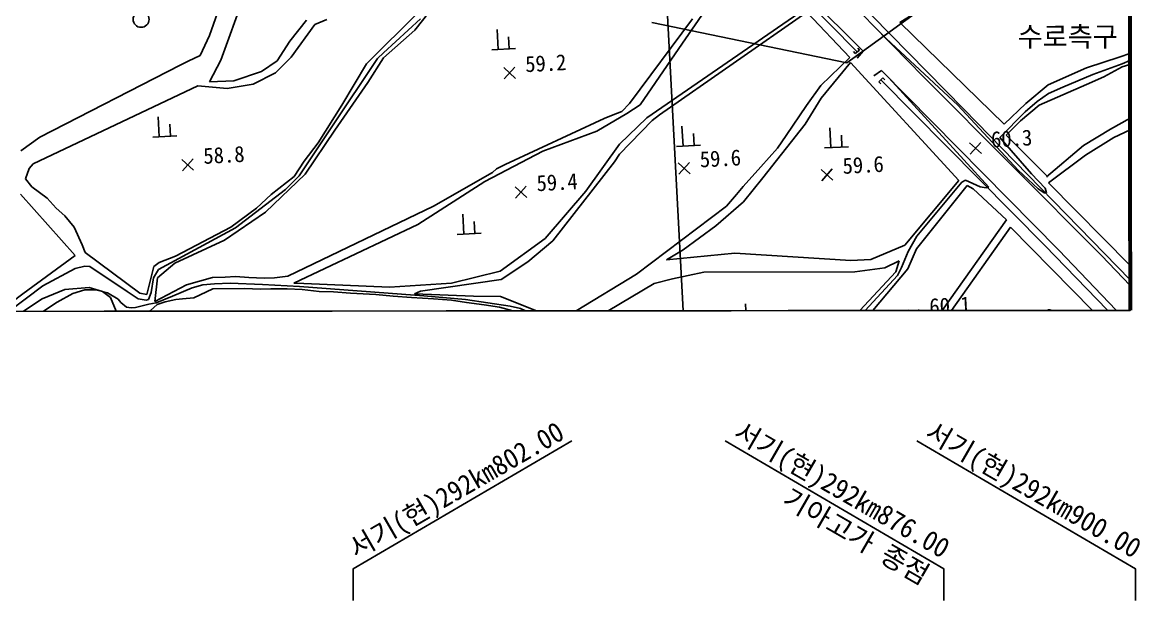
# Model space of a CAD drawing. Header units: millimetres. Extents: x 8678 to 9474, y 1103 to 1810.
# Drawn here: x 9118.2 to 9258.3, y 1363.4 to 1437.3 of the extents above; entities that cross this region are included whole.
import ezdxf
from ezdxf.enums import TextEntityAlignment as Align
from ezdxf.xclip import XClip

# ---------------------------------------------------------------- set-up
doc = ezdxf.new("R2010")
doc.units = ezdxf.units.MM
doc.header["$LTSCALE"] = 10
doc.header["$MEASUREMENT"] = 0
doc.header["$XCLIPFRAME"] = 2
doc.linetypes.add('A-CENTR01', pattern=[2, 1.25, -0.25, 0.25, -0.25])
doc.linetypes.add('CENTERX2', pattern=[4, 2.5, -0.5, 0.5, -0.5])
for name, color, linetype in [('TN-MACL', 6, 'A-CENTR01'), ('TZ-BASE', 253, 'Continuous'), ('TZ-LEAL', 1, 'Continuous'), ('TZ-LEAT', 3, 'Continuous')]:
    doc.layers.add(name, color=color, linetype=linetype)
doc.layers.add('TX-PAPR', color=2, linetype='Continuous', plot=False)
doc.styles.add('ENG', font='GulimChe.ttf')
doc.styles.add('GHS', font='GulimChe.ttf')
doc.styles.get("Standard").update_dxf_attribs({"font": 'GulimChe.ttf'})
doc.styles.add('굴림체', font='GulimChe.ttf')

# ---------------------------------------------------------------- blocks, each defined once
blk = doc.blocks.new('D-DGDHF5ZD')
at = {"layer": 'TZ-BASE'}
for p, q in [((232.73, 138.04), (251.32, -211.82)), ((265.87, -42.36, 58.56), (236.24, -12.29, 58.56)), ((271.19, -38.67, 59.72), (300.05, -20.7, 59.72)), ((254.52, -24.41, 60.74), (279.23, -49.52, 60.74)), ((274.18, -45.48, 58.79), (258.06, -29.04, 58.79)), ((243.95, -41.26, 59.28), (251.63, -30.19, 59.28)), ((253.99, -29.67, 59.64), (266.6, -42.27, 59.64)), ((187.06, -33.57, 58.38), (184.68, -40.3, 58.38)), ((186.1, -43.4, 58.64), (189.27, -34.72, 58.64)), ((210.96, -37.28, 58.95), (204.37, -43.85, 58.95)), ((210.44, -39.64, 59.21), (212.17, -37.43, 59.21)), ((259.07, -37.15, 59.28), (239.49, -50.6, 59.28)), ((241.08, -50.24, 59.5), (259.53, -37.39, 59.5)), ((259.53, -37.39, 59.5), (264.94, -43.05, 59.5)), ((196.86, -38.4, 58.64), (194.75, -41.03, 58.64)), ((194.93, -43.02, 58.95), (197.88, -38.93, 58.95)), ((197.88, -38.93, 58.95), (199.39, -38.28, 58.95)), ((206.51, -42.48, 59), (211.12, -38.21, 59)), ((245.22, -38.2, 59.21), (237.32, -48.84, 59.21)), ((284.28, -51.42, 59.72), (271.19, -38.67, 59.72)), ((184.68, -40.3, 58.38), (183.53, -42.81, 58.38)), ((206.48, -43.09, 59.21), (210.44, -39.64, 59.21)), ((220.86, -42.07, 59.13), (220.73, -39.57, 59.13)), ((222.26, -41.99, 59.13), (222.18, -40.49, 59.13)), ((268.92, -40.12, 60), (278.48, -49.03, 60)), ((194.75, -41.03, 58.64), (193.17, -43.47, 58.64)), ((220.06, -42.11, 59.13), (223.06, -41.95, 59.13)), ((238.67, -48.99, 59.28), (243.95, -41.26, 59.28)), ((265.93, -41.88, 58.56), (266.14, -42.14, 58.56)), ((183.53, -42.81, 58.38), (182.03, -43.52, 58.38)), ((184.7, -46.1, 58.64), (186.1, -43.4, 58.64)), ((192.97, -44.99, 58.95), (194.93, -43.02, 58.95)), ((200.01, -51.73, 59), (205.74, -43.19, 59)), ((204.52, -46.19, 59.21), (206.48, -43.09, 59.21)), ((205.74, -43.19, 59), (206.51, -42.48, 59)), ((264.94, -43.05, 59.5), (261.29, -46.55, 59.5)), ((265.6, -42.58, 58.56), (265.39, -42.32, 58.56)), ((266.14, -42.14, 58.56), (265.6, -42.58, 58.56)), ((266.6, -42.27, 59.64), (265.84, -43.14, 59.64)), ((298.8, -42.99, 59.72), (294.57, -44.34, 59.72)), ((300.11, -42.52, 59.72), (298.8, -42.99, 59.72)), ((299.06, -43.84, 60), (300.11, -43.41, 60)), ((181.01, -44.03, 58.38), (163.44, -53.05, 58.38)), ((182.03, -43.52, 58.38), (181.01, -44.03, 58.38)), ((191.23, -44.83, 58.64), (187.73, -45.99, 58.64)), ((193.17, -43.47, 58.64), (191.23, -44.83, 58.64)), ((204.37, -43.85, 58.95), (201.27, -49.04, 58.95)), ((221.56, -44.33, 59.15), (223.05, -45.67, 59.15)), ((221.63, -45.75, 59.15), (222.97, -44.26, 59.15)), ((261.35, -48.14, 59.78), (265.03, -43.7, 59.78)), ((265.03, -43.7, 59.78), (278.58, -58.45, 59.78)), ((267.95, -45.34, 62.53), (268.92, -44.69, 62.53)), ((268.92, -44.69, 62.53), (291.11, -67.18, 62.53)), ((294.57, -44.34, 59.72), (289.77, -46.48, 59.72)), ((295.37, -45.2, 60), (299.06, -43.84, 60)), ((296.78, -45.49, 60.01), (299.05, -44.24, 60.01)), ((299.05, -44.24, 60.01), (300.11, -43.93, 60.01)), ((187.73, -45.99, 58.64), (184.7, -46.1, 58.64)), ((190.15, -46.42, 58.95), (192.97, -44.99, 58.95)), ((200.42, -52.17, 59.21), (204.52, -46.19, 59.21)), ((268.57, -46.09, 59.72), (269.07, -45.61, 59.72)), ((268.81, -46.34, 59.72), (268.57, -46.09, 59.72)), ((289.39, -66.62, 59.72), (268.82, -45.85, 59.72)), ((269.07, -45.61, 59.72), (269.31, -45.86, 59.72)), ((282.37, -59.3, 60), (269.82, -45.6, 60)), ((296.47, -67.85, 58.79), (274.18, -45.48, 58.79)), ((291.61, -46.76, 60), (295.37, -45.2, 60)), ((294.57, -46.43, 60.01), (296.78, -45.49, 60.01)), ((162.61, -56.36, 58.95), (183.25, -46.59, 58.95)), ((183.25, -46.59, 58.95), (186.93, -46.93, 58.95)), ((186.93, -46.93, 58.95), (190.15, -46.42, 58.95)), ((261.29, -46.55, 59.5), (259.5, -49.09, 59.5)), ((289.77, -46.48, 59.72), (286.97, -48.83, 59.72)), ((288.42, -48.57, 60), (289.81, -47.58, 60)), ((289.81, -47.58, 60), (291.61, -46.76, 60)), ((291.63, -47.75, 60.01), (294.57, -46.43, 60.01)), ((201.27, -49.04, 58.95), (198.32, -53.76, 58.95)), ((237.32, -48.84, 59.21), (236.36, -49.81, 59.21)), ((237, -50.09, 59.28), (238.67, -48.99, 59.28)), ((259.32, -51.4, 59.78), (261.35, -48.14, 59.78)), ((278.48, -49.03, 60), (286.04, -57.16, 60)), ((286.97, -48.83, 59.72), (284.28, -51.42, 59.72)), ((286.3, -51, 60.01), (288.67, -49.03, 60.01)), ((286.89, -49.85, 60), (288.42, -48.57, 60)), ((288.67, -49.03, 60.01), (291.63, -47.75, 60.01)), ((233.22, -52.3, 59.28), (237, -50.09, 59.28)), ((235.28, -50.24, 59.21), (234.14, -50.71, 59.21)), ((236.36, -49.81, 59.21), (235.28, -50.24, 59.21)), ((240.16, -50.97, 59.5), (241.08, -50.24, 59.5)), ((259.5, -49.09, 59.5), (256.95, -52.81, 59.5)), ((279.23, -49.52, 60.74), (300.18, -71.01, 60.74)), ((283.74, -53.06, 60), (286.89, -49.85, 60)), ((178.4, -53.01, 58.73), (178.27, -50.51, 58.73)), ((179.8, -52.93, 58.73), (179.72, -51.43, 58.73)), ((195.93, -57.89, 59), (200.01, -51.73, 59)), ((234.14, -50.71, 59.21), (221.73, -56.45, 59.21)), ((239.49, -50.6, 59.28), (236.07, -53.9, 59.28)), ((236.08, -55.16, 59.5), (240.16, -50.97, 59.5)), ((244.03, -54.15, 59.52), (243.89, -51.66, 59.52)), ((254.04, -58.12, 59.78), (259.32, -51.4, 59.78)), ((262.56, -54.34, 59.52), (262.42, -51.85, 59.52)), ((284.51, -52.78, 60.01), (286.3, -51, 60.01)), ((300.13, -50.61, 60.01), (297.6, -52.02, 60.01)), ((163.44, -53.05, 58.38), (161.04, -54.75, 58.38)), ((177.6, -53.05, 58.73), (180.6, -52.89, 58.73)), ((196.68, -57.66, 59.21), (200.42, -52.17, 59.21)), ((226.47, -54.8, 59.28), (233.22, -52.3, 59.28)), ((245.43, -54.08, 59.52), (245.35, -52.58, 59.52)), ((256.95, -52.81, 59.5), (255.87, -54.43, 59.5)), ((263.95, -54.27, 59.52), (263.87, -52.77, 59.52)), ((287.69, -57.62, 60), (283.74, -53.06, 60)), ((289.71, -57.95, 60.01), (284.51, -52.78, 60.01)), ((297.6, -52.02, 60.01), (294.2, -54.09, 60.01)), ((294.47, -55.28, 60.17), (298.01, -53.08, 60.17)), ((298.01, -53.08, 60.17), (300.13, -52.1, 60.17)), ((198.32, -53.76, 58.95), (196.54, -56.05, 58.95)), ((236.07, -53.9, 59.28), (231.86, -59.8, 59.28)), ((243.23, -54.2, 59.52), (246.22, -54.04, 59.52)), ((255.87, -54.43, 59.5), (253.79, -56.75, 59.5)), ((261.76, -54.38, 59.52), (264.75, -54.23, 59.52)), ((279.94, -53.76, 60.29), (281.43, -55.1, 60.29)), ((280.02, -55.18, 60.29), (281.36, -53.69, 60.29)), ((294.2, -54.09, 60.01), (289.57, -58.02, 60.01)), ((181.22, -55.83, 58.83), (182.71, -57.17, 58.83)), ((181.3, -57.24, 58.83), (182.64, -55.76, 58.83)), ((219.21, -58.59, 59.28), (226.47, -54.8, 59.28)), ((235.43, -56.12, 59.5), (236.08, -55.16, 59.5)), ((289.82, -58.74, 60.17), (294.47, -55.28, 60.17)), ((161.65, -58.27, 58.95), (162.08, -56.97, 58.95)), ((162.08, -56.97, 58.95), (162.61, -56.36, 58.95)), ((196.54, -56.05, 58.95), (195.29, -57.97, 58.95)), ((220.16, -57.45, 59.21), (212.75, -61.69, 59.21)), ((220.67, -57.02, 59.21), (220.16, -57.45, 59.21)), ((221.73, -56.45, 59.21), (220.67, -57.02, 59.21)), ((227.71, -66.02, 59.5), (235.43, -56.12, 59.5)), ((243.43, -56.27, 59.6), (244.92, -57.61, 59.6)), ((243.51, -57.68, 59.6), (244.85, -56.2, 59.6)), ((253.79, -56.75, 59.5), (251.56, -59.22, 59.5)), ((261.33, -57.08, 59.64), (262.82, -58.42, 59.64)), ((261.41, -58.49, 59.64), (262.74, -57, 59.64)), ((286.04, -57.16, 60), (288.55, -59.5, 60)), ((162.44, -59.24, 58.95), (161.65, -58.27, 58.95)), ((191.73, -62.43, 59.21), (196.68, -57.66, 59.21)), ((195.29, -57.97, 58.95), (192.44, -60.22, 58.95)), ((194.2, -59.61, 59), (195.93, -57.89, 59)), ((210.8, -63.97, 59.28), (219.21, -58.59, 59.28)), ((251.6, -61.15, 59.78), (254.04, -58.12, 59.78)), ((278.58, -58.45, 59.78), (271.81, -66.57, 59.78)), ((273.35, -65.42, 60), (278.96, -58.66, 60)), ((278.96, -58.66, 60), (279.43, -58.42, 60)), ((279.43, -58.42, 60), (281.25, -59.24, 60)), ((289.43, -59.43, 60), (287.69, -57.62, 60)), ((289.57, -58.02, 60.01), (289.71, -57.95, 60.01)), ((300.18, -69.23, 60.17), (289.82, -58.74, 60.17)), ((161.01, -60.19, 58.73), (167.87, -67.87, 58.73)), ((164.37, -60.67, 58.95), (162.44, -59.24, 58.95)), ((187.94, -64.4, 59), (194.2, -59.61, 59)), ((192.44, -60.22, 58.95), (190.57, -61.93, 58.95)), ((222.98, -59.25, 59.38), (224.46, -60.59, 59.38)), ((223.05, -60.66, 59.38), (224.39, -59.18, 59.38)), ((231.86, -59.8, 59.28), (226.74, -65.71, 59.28)), ((250.72, -60.21, 59.5), (249.5, -61.68, 59.5)), ((251.56, -59.22, 59.5), (250.72, -60.21, 59.5)), ((273.29, -67.01, 59.95), (279.63, -59.1, 59.95)), ((279.63, -59.1, 59.95), (280.38, -59.5, 59.95)), ((280.38, -59.5, 59.95), (284.58, -63.39, 59.95)), ((281.25, -59.24, 60), (282.02, -59.39, 60)), ((282.02, -59.39, 60), (282.37, -59.3, 60)), ((288.55, -59.5, 60), (289.28, -60.02, 60)), ((289.28, -60.02, 60), (289.58, -60.03, 60)), ((289.58, -60.03, 60), (289.43, -59.43, 60)), ((165.5, -61.93, 58.95), (164.37, -60.67, 58.95)), ((248.15, -64.14, 59.78), (251.6, -61.15, 59.78)), ((166.55, -62.91, 58.95), (165.5, -61.93, 58.95)), ((167.75, -64.33, 58.95), (166.55, -62.91, 58.95)), ((186.57, -65.93, 59.21), (191.73, -62.43, 59.21)), ((190.57, -61.93, 58.95), (187.37, -64.29, 58.95)), ((212.75, -61.69, 59.21), (194.53, -70.45, 59.21)), ((216.55, -65.19, 59.5), (216.42, -62.69, 59.5)), ((249.5, -61.68, 59.5), (238.22, -70.19, 59.5)), ((168.75, -66.51, 58.95), (167.75, -64.33, 58.95)), ((178.3, -69.6, 59), (187.94, -64.4, 59)), ((187.37, -64.29, 58.95), (180.44, -67.93, 58.95)), ((195.28, -71.34, 59.28), (210.8, -63.97, 59.28)), ((217.95, -65.11, 59.5), (217.87, -63.61, 59.5)), ((244.07, -67.15, 59.78), (248.15, -64.14, 59.78)), ((284.58, -63.39, 59.95), (269.98, -83.9, 59.95)), ((271.13, -83.98, 60.03), (285.05, -64.31, 60.03)), ((285.05, -64.31, 60.03), (296.31, -75.72, 60.03)), ((215.75, -65.23, 59.5), (218.75, -65.07, 59.5)), ((226.74, -65.71, 59.28), (221.13, -69.82, 59.28)), ((272.26, -67.34, 60), (273.35, -65.42, 60)), ((169.12, -67.47, 58.95), (168.75, -66.51, 58.95)), ((180.37, -68.8, 59.21), (186.57, -65.93, 59.21)), ((224.59, -68.64, 59.5), (227.71, -66.02, 59.5)), ((241.98, -68.39, 59.78), (244.07, -67.15, 59.78)), ((271.81, -66.57, 59.78), (267.58, -68.35, 59.78)), ((272.21, -69.55, 59.95), (273.29, -67.01, 59.95)), ((300.2, -77.8, 59.72), (289.39, -66.62, 59.72)), ((291.11, -67.18, 62.53), (300.2, -76.72, 62.53)), ((167.87, -67.87, 58.73), (161.29, -72.67, 58.73)), ((175.98, -72.56, 58.95), (169.12, -67.47, 58.95)), ((180.44, -67.93, 58.95), (178.39, -68.74, 58.95)), ((221.25, -70.85, 59.5), (224.59, -68.64, 59.5)), ((250.52, -67.55, 59.78), (241.98, -68.39, 59.78)), ((265.04, -68.47, 59.78), (250.52, -67.55, 59.78)), ((267.58, -68.35, 59.78), (265.04, -68.47, 59.78)), ((269.34, -69.42, 59.68), (271.13, -68.52, 59.68)), ((271.13, -68.52, 59.68), (270.7, -69.9, 59.68)), ((271.41, -69.38, 60), (272.26, -67.34, 60)), ((300.19, -71.76, 58.79), (296.47, -67.85, 58.79)), ((163.79, -71.67, 59), (167.85, -69.49, 59)), ((167.85, -69.49, 59), (169.08, -69.18, 59)), ((169.08, -69.18, 59), (169.7, -69.25, 59)), ((169.7, -69.25, 59), (174.37, -72.35, 59)), ((177.72, -69.23, 58.95), (176.84, -72.73, 58.95)), ((177.68, -70.64, 59), (178.3, -69.6, 59)), ((178.39, -68.74, 58.95), (177.72, -69.23, 58.95)), ((178.16, -70.66, 59.21), (180.37, -68.8, 59.21)), ((221.13, -69.82, 59.28), (215.02, -71.34, 59.28)), ((242.7, -70.77, 59.68), (246.66, -69.96, 59.68)), ((246.66, -69.96, 59.68), (265.55, -69.92, 59.68)), ((270.7, -69.9, 59.68), (259.16, -82.29, 59.68)), ((265.55, -69.92, 59.68), (269.34, -69.42, 59.68)), ((265.79, -77.18, 59.95), (272.21, -69.55, 59.95)), ((270.9, -70.37, 60), (271.41, -69.38, 60)), ((177.4, -72.48, 59), (177.68, -70.64, 59)), ((177.83, -73.63, 59.21), (178.16, -70.66, 59.21)), ((185.09, -70.62, 59.21), (181.8, -71.54, 59.21)), ((183.87, -71.55, 60), (185.33, -71.41, 60)), ((186.65, -70.56, 59.21), (185.09, -70.62, 59.21)), ((185.33, -71.41, 60), (187.3, -71.31, 60)), ((187.96, -70.5, 59.21), (186.65, -70.56, 59.21)), ((187.3, -71.31, 60), (191.32, -71.49, 60)), ((189.61, -70.62, 59.21), (187.96, -70.5, 59.21)), ((191.55, -70.71, 59.21), (189.61, -70.62, 59.21)), ((192.83, -70.66, 59.21), (191.55, -70.71, 59.21)), ((194.53, -70.45, 59.21), (192.83, -70.66, 59.21)), ((196.5, -71.35, 59.28), (195.28, -71.34, 59.28)), ((207.24, -71.81, 59.28), (196.5, -71.35, 59.28)), ((215.02, -71.34, 59.28), (207.24, -71.81, 59.28)), ((211.13, -72.31, 59.5), (221.25, -70.85, 59.5)), ((238.22, -70.19, 59.5), (228.65, -76, 59.5)), ((230.29, -77.36, 59.68), (240.4, -71.37, 59.68)), ((240.4, -71.37, 59.68), (242.7, -70.77, 59.68)), ((261.34, -80.69, 60), (270.9, -70.37, 60)), ((146.38, -84.76, 59), (163.79, -71.67, 59)), ((161.29, -72.67, 58.73), (155.59, -76.88, 58.73)), ((166.55, -72.12, 59.46), (163.74, -73.28, 59.46)), ((165.6, -73.69, 60), (167.55, -72.62, 60)), ((169.61, -71.87, 59.46), (166.55, -72.12, 59.46)), ((167.55, -72.62, 60), (169.08, -72.17, 60)), ((169.08, -72.17, 60), (170.45, -72.14, 60)), ((171.28, -72.38, 59.46), (169.61, -71.87, 59.46)), ((170.45, -72.14, 60), (171.92, -72.54, 60)), ((172.27, -73.13, 59.46), (171.28, -72.38, 59.46)), ((171.92, -72.54, 60), (173.25, -73.33, 60)), ((174.37, -72.35, 59), (175.76, -73.28, 59)), ((176.84, -72.73, 58.95), (175.98, -72.56, 58.95)), ((177.06, -73.36, 59), (177.4, -72.48, 59)), ((181.8, -71.54, 59.21), (177.83, -73.63, 59.21)), ((180.05, -72.94, 60), (182.54, -71.9, 60)), ((182.54, -71.9, 60), (183.87, -71.55, 60)), ((182.72, -73.17, 59.8), (185.12, -72.02, 59.8)), ((185.12, -72.02, 59.8), (189.09, -72.01, 59.8)), ((189.09, -72.01, 59.8), (191.07, -72.09, 59.8)), ((191.07, -72.09, 59.8), (192.37, -72.04, 59.8)), ((191.32, -71.49, 60), (195.96, -71.75, 60)), ((192.37, -72.04, 59.8), (194.41, -72.04, 59.8)), ((194.41, -72.04, 59.8), (196.29, -72.11, 59.8)), ((195.96, -71.75, 60), (208.77, -72.71, 60)), ((196.29, -72.11, 59.8), (198.42, -72.36, 59.8)), ((198.42, -72.36, 59.8), (200.25, -72.41, 59.8)), ((200.25, -72.41, 59.8), (202.36, -72.59, 59.8)), ((202.36, -72.59, 59.8), (205.52, -72.73, 59.8)), ((205.52, -72.73, 59.8), (207.69, -72.95, 59.8)), ((208.77, -72.71, 60), (211.54, -72.9, 60)), ((210.39, -72.64, 59.5), (211.13, -72.31, 59.5)), ((217.79, -72.96, 59.5), (210.39, -72.64, 59.5)), ((163.74, -73.28, 59.46), (160.21, -75.62, 59.46)), ((162.18, -76.01, 60), (165.6, -73.69, 60)), ((173.79, -76.68, 59.46), (172.27, -73.13, 59.46)), ((173.25, -73.33, 60), (173.59, -73.75, 60)), ((173.59, -73.75, 60), (174.31, -74.31, 60)), ((175.44, -74.37, 60), (176.11, -74.22, 60)), ((175.76, -73.28, 59), (176.78, -73.47, 59)), ((176.11, -74.22, 60), (177.11, -73.94, 60)), ((176.78, -73.47, 59), (177.06, -73.36, 59)), ((177.11, -73.94, 60), (178.01, -73.78, 60)), ((177.3, -74.73, 59.8), (178.13, -74.01, 59.8)), ((178.01, -73.78, 60), (180.05, -72.94, 60)), ((178.13, -74.01, 59.8), (179.16, -73.68, 59.8)), ((179.16, -73.68, 59.8), (180.47, -73.36, 59.8)), ((180.47, -73.36, 59.8), (181.3, -73.27, 59.8)), ((181.3, -73.27, 59.8), (182.72, -73.17, 59.8)), ((207.69, -72.95, 59.8), (210.02, -73.13, 59.8)), ((210.02, -73.13, 59.8), (212.77, -73.28, 59.8)), ((211.54, -72.9, 60), (216.76, -73.36, 60)), ((212.77, -73.28, 59.8), (215.02, -73.44, 59.8)), ((215.02, -73.44, 59.8), (216.91, -73.73, 59.8)), ((216.76, -73.36, 60), (222.39, -74.19, 60)), ((216.91, -73.73, 59.8), (219.1, -74.03, 59.8)), ((221.18, -72.99, 59.5), (217.79, -72.96, 59.5)), ((219.1, -74.03, 59.8), (221.02, -74.32, 59.8)), ((228.65, -76, 59.5), (221.18, -72.99, 59.5)), ((222.39, -74.19, 60), (223.65, -74.51, 60)), ((251.98, -76.4, 59.52), (251.84, -73.9, 59.52)), ((174.31, -74.31, 60), (174.88, -74.4, 60)), ((174.88, -74.4, 60), (175.44, -74.37, 60)), ((176.85, -75.75, 59.8), (177.3, -74.73, 59.8)), ((221.02, -74.32, 59.8), (222.71, -74.77, 59.8)), ((222.71, -74.77, 59.8), (224.27, -75.48, 59.8)), ((223.65, -74.51, 60), (225.27, -75.22, 60)), ((272.21, -74.68, 60.11), (273.69, -76.02, 60.11)), ((272.28, -76.09, 60.11), (273.62, -74.61, 60.11))]:
    blk.add_line(p, q, dxfattribs=at)
at = {"layer": 'TZ-BASE', "linetype": 'CENTERX2'}
for p, q in [((273.9, -36.98), (264.54, -43.72)), ((264.54, -43.72), (240.14, -38.66))]:
    blk.add_line(p, q, dxfattribs=at)
at = {"layer": 'TZ-BASE'}
blk.add_circle((176.12, -38.28, 58.56), 1, dxfattribs=at)
for s, height, rotation, style, p in [('수로측구', 2.5, 0.0539, 'GHS', (285.97, -41.69)), ('59.2', 2, 3.042, 'ENG', (224.3, -44.9, 59.15)), ('60.3', 2, 3.042, 'ENG', (282.68, -54.33, 60.29)), ('58.8', 2, 3.042, 'ENG', (183.97, -56.39, 58.83)), ('59.6', 2, 3.042, 'ENG', (246.18, -56.83, 59.6)), ('59.6', 2, 3.042, 'ENG', (264.07, -57.64, 59.64)), ('59.4', 2, 3.042, 'ENG', (225.72, -59.81, 59.38)), ('60.1', 2, 3.042, 'ENG', (274.95, -75.24, 60.11)), ('60.2', 2, 3.042, 'ENG', (285.52, -76.77, 60.19))]:
    blk.add_text(s, height=height, rotation=rotation, dxfattribs=dict(at, style=style)).set_placement(p)

msp = doc.modelspace()

# ---------------------------------------------------------------- linework, layer by layer
at = {"layer": 'TN-MACL', "const_width": 0.5}
msp.add_lwpolyline([(9256.9, 1551.23), (9257.04, 1401.23)], dxfattribs=at)
at = {"layer": 'TX-PAPR', "linetype": 'Continuous'}
msp.add_lwpolyline([(9256.9, 1551.23), (9257.04, 1401.23), (8957.04, 1400.96), (8956.9, 1550.96), (9256.9, 1551.23)], dxfattribs=at)
at = {"layer": 'TZ-LEAL'}
for points in [[(9187.07, 1384.9), (9159.68, 1368.87), (9159.68, 1364.87)], [(9206.3, 1384.9), (9233.68, 1368.87), (9233.68, 1364.87)], [(9230.3, 1384.9), (9257.68, 1368.87), (9257.68, 1364.87)]]:
    msp.add_lwpolyline(points, dxfattribs=at)

# ---------------------------------------------------------------- block references
at = {"layer": 'TZ-BASE'}
ref = msp.add_blockref('D-DGDHF5ZD', (8956.97, 1475.96), dxfattribs=at)
XClip(ref).set_block_clipping_path([(299.9308894682, 75.2757898542), (300.0688568607, -74.7240332813), (0.0689837683, -74.9999682749), (-0.0689837683, 74.9999682749), (299.930889351, 75.2759032686)])

# ---------------------------------------------------------------- texts
at = {"layer": 'TZ-LEAT', "style": '굴림체'}
for s, rotation, p in [('서기(현)292km802.00', 30, (9173.18, 1377.66)), ('서기(현)292km876.00', 330, (9220.29, 1377.7)), ('서기(현)292km900.00', 330, (9244.29, 1377.7))]:
    msp.add_text(s, height=2.5, rotation=rotation, dxfattribs=at).set_placement(p, align=Align.CENTER)
at = {"layer": 'TZ-LEAT'}
msp.add_text('기아고가 종점', height=2.5, rotation=330, dxfattribs=at).set_placement((9213.23, 1376.98))

doc.saveas('drawing.dxf')
